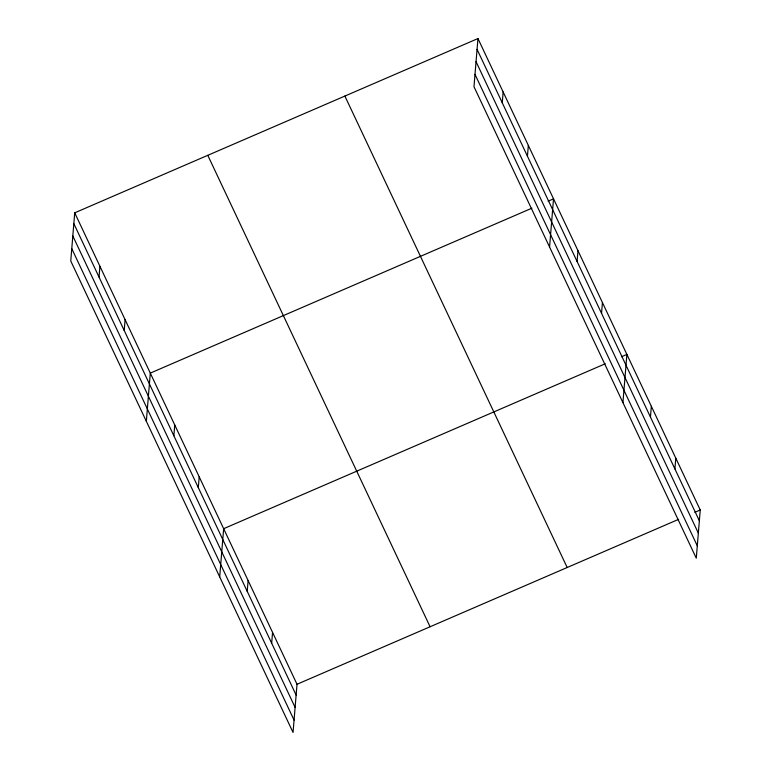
<?xml version="1.0" encoding="UTF-8"?>
<svg xmlns="http://www.w3.org/2000/svg" width="771" height="771" viewBox="0 0 771 771"><rect width="100%" height="100%" fill="white"/><g stroke="black" fill="none" stroke-linecap="round" stroke-linejoin="round"><path stroke-width="1.16" d="M74.72 212.825L70.759 261.003L293.047 732.45L297.018 684.272L74.72 212.825L477.953 38.55L700.241 509.997L696.28 558.175L473.982 86.728L477.953 38.55M99.025 277.049L99.912 266.255M124.218 330.48L125.104 319.686M146.336 421.294L150.297 373.116L531.894 208.189M173.861 435.769L174.747 424.975M198.311 487.629L199.197 476.835M219.696 576.872L223.657 528.694L605.254 363.767M247.221 591.347L248.108 580.553M271.671 643.207L272.558 632.413M502.258 102.774L503.145 91.98M527.451 156.205L528.337 145.411M549.569 247.019L553.53 198.841L548.123 201.183M577.093 261.494L577.98 250.7M601.544 313.354L602.43 302.56M622.929 402.597L626.89 354.419L621.474 356.751M650.454 417.072L651.341 406.278M674.904 468.932L675.791 458.138M297.018 684.272L678.605 519.346M694.835 512.33L700.241 509.997M477.056 49.344L699.355 520.782M476.044 61.68L698.343 533.127M475.003 74.392L697.302 545.839M344.878 96.057L567.177 567.504M207.784 155.318L430.083 626.756M73.823 223.619L296.122 695.066M72.811 235.955L295.11 707.402M71.77 248.667L294.069 720.114"/></g></svg>
